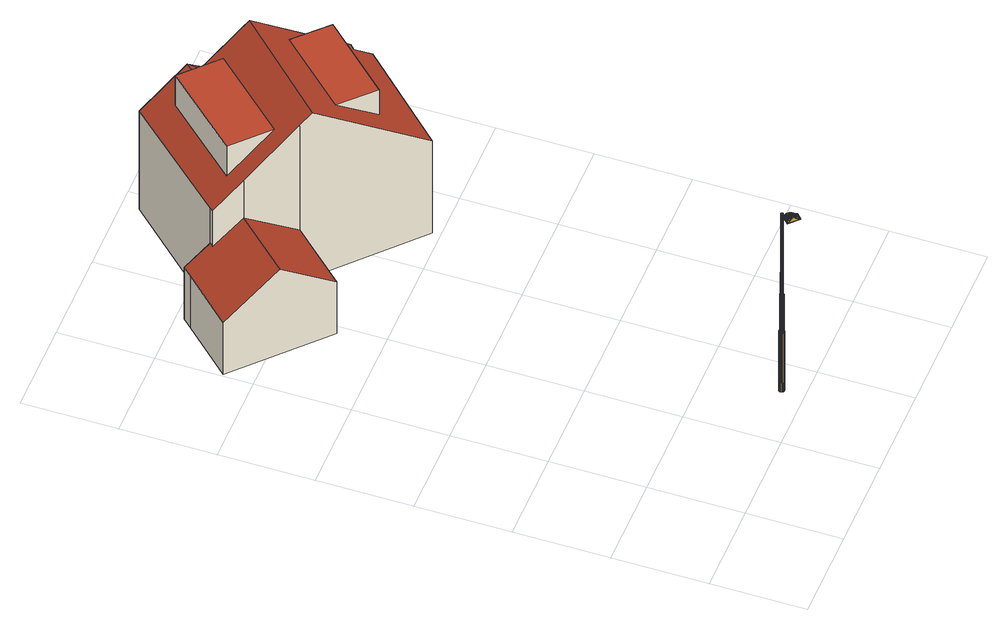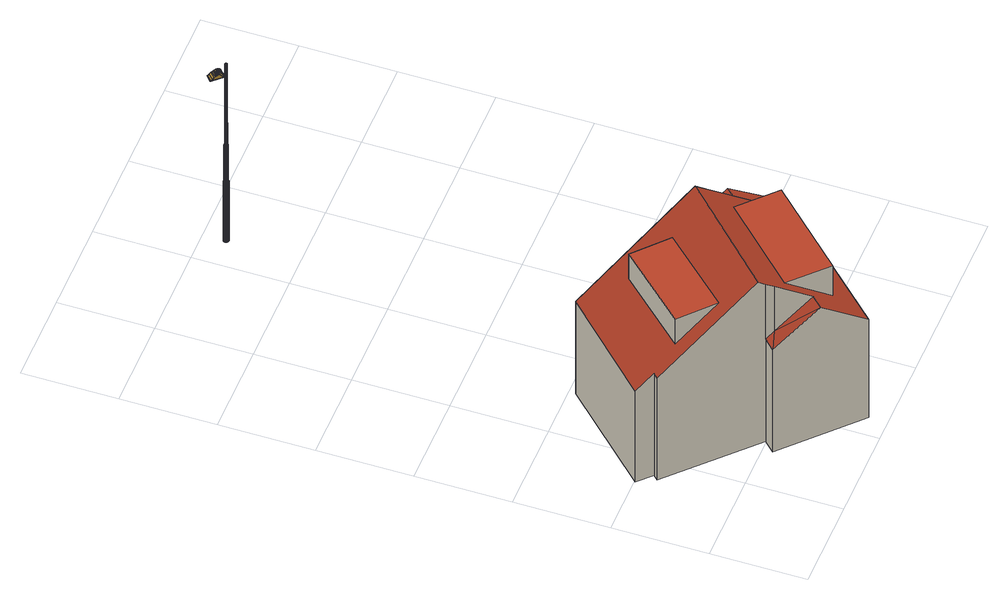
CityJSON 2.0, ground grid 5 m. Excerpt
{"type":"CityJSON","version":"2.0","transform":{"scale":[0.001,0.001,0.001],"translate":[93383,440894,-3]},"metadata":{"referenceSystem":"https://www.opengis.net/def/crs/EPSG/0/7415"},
"CityObjects":{
"cityfurniture1":{"type":"CityFurniture","attributes":{"Lichtpunttype":"Straatverlichting","Brondatum":"12-06-2019","Buurt_nummer":"62","Masttype":"TRAMMAST LPH 10M","Lamptype":"CPO-TW 140W KL.728","Buurtnaam":"Hillegersberg Noord","Nummer":"16","Uithoudertype":"UITHOUDER OV CONVERSIEMODEL","Geplaatst_op":"02-12-2010","Wijknummer":"6","Nivo":"0","Datum_laatste_mutatie":"07-06-2019","Straatnaam":"Straatweg","Thema":"Lichtmasten","Beheerobject":"71935/OVL-016","Armatuurtype":"4767 ARM SGS 453 1X CPO-TW 140W K EB OC FG EVSA VLAK GLAS LS-6","Objecthoogte":"10","Klasse":"Verbindingsweg 2-zijdig","Wijknaam":"Hillegersberg-Schiebroek","class":"Paal","function":"Lichtmast"},"geometry":[{"type":"MultiSurface","lod":"2","boundaries":[[[0,1,2,3]],[[4,5,6,7]],[[8,9,10,11]],[[12,13,1,0]],[[14,15,16,17]],[[17,16,9,8]],[[3,2,5,4]],[[11,10,13,12]],[[18,8,11,19]],[[20,0,3,21]],[[22,23,24,25]],[[26,27,28,29]],[[30,31,32,33]],[[19,11,12,34]],[[35,36,23,22]],[[29,28,37,38]],[[34,12,0,20]],[[39,40,27,26]],[[41,4,7,42]],[[43,14,17,44]],[[45,46,31,30]],[[21,3,4,41]],[[44,17,8,18]],[[33,32,15,14]],[[47,48,46,45]],[[49,50,36,35]],[[38,37,50,49]],[[42,7,40,39]],[[23,51,52,24]],[[7,6,53,40]],[[54,55,56,57]],[[58,59,55,54]],[[28,60,61,37]],[[62,63,59,58]],[[64,65,63,62]],[[66,67,65,64]],[[50,68,69,36]],[[37,61,68,50]],[[36,69,51,23]],[[70,71,48,47]],[[57,56,71,70]],[[27,72,60,28]],[[24,52,67,66]],[[40,53,72,27]],[[73,74,75,76]],[[77,78,79,80]],[[81,82,83,84]],[[85,86,87,88]],[[89,90,91,92]],[[92,91,93,94]],[[80,79,95,96]],[[97,98,78,77]],[[99,100,101,102]],[[84,83,103,104]],[[94,93,74,73]],[[105,106,98,97]],[[107,108,106,105]],[[88,87,108,107]],[[104,103,86,85]],[[109,110,82,81]],[[102,101,110,109]],[[74,111,112,75]],[[90,113,114,91]],[[115,116,117,118]],[[78,119,120,79]],[[121,122,123,124]],[[125,126,113,90]],[[87,127,128,108]],[[124,123,129,130]],[[131,132,133,134]],[[91,114,135,93]],[[93,135,111,74]],[[98,136,119,78]],[[118,117,100,99]],[[134,133,122,121]],[[86,137,127,87]],[[79,120,138,95]],[[139,140,116,115]],[[130,129,140,139]],[[108,128,141,106]],[[96,95,126,125]],[[106,141,136,98]],[[75,112,132,131]],[[142,143,144,145]],[[146,147,148,149]],[[150,151,152,153]],[[154,155,143,142]],[[153,152,147,146]],[[156,157,158,159]],[[145,144,151,150]],[[160,161,162,163]],[[163,162,157,156]],[[149,148,164,165]],[[159,158,155,154]],[[166,142,145,167]],[[92,160,163,89]],[[165,164,168,169]],[[170,146,149,171]],[[169,168,172,173]],[[174,175,176,177]],[[177,176,178,179]],[[180,181,182,183]],[[183,182,184,185]],[[185,184,186,187]],[[187,186,188,189]],[[189,188,190,191]],[[192,150,153,193]],[[179,178,161,160]],[[167,145,150,192]],[[194,159,154,195]],[[196,197,198,199]],[[173,172,197,196]],[[199,198,200,201]],[[201,200,202,203]],[[203,202,181,180]],[[191,190,204,205]],[[206,156,159,194]],[[195,154,142,166]],[[193,153,146,170]],[[205,204,175,174]],[[89,163,156,206]],[[207,189,191,208]],[[209,183,185,210]],[[211,165,169,212]],[[213,196,199,214]],[[167,97,77,166]],[[215,180,183,209]],[[210,185,187,216]],[[94,179,160,92]],[[212,169,173,217]],[[217,173,196,213]],[[218,201,203,219]],[[214,199,201,218]],[[76,174,177,73]],[[216,187,189,207]],[[171,149,165,211]],[[208,191,205,220]],[[166,77,80,195]],[[73,177,179,94]],[[220,205,174,76]],[[219,203,180,215]],[[195,80,96,194]],[[214,102,109,213]],[[210,130,139,209]],[[208,134,121,207]],[[218,99,102,214]],[[171,85,88,170]],[[217,81,84,212]],[[219,118,99,218]],[[192,105,97,167]],[[193,107,105,192]],[[220,131,134,208]],[[170,88,107,193]],[[211,104,85,171]],[[194,96,125,206]],[[213,109,81,217]],[[216,124,130,210]],[[209,139,115,215]],[[212,84,104,211]],[[206,125,90,89]],[[207,121,124,216]],[[76,75,131,220]],[[178,176,175,204,190,188,186,184,182,181,202,200,198,197,172,168,164,148,147,152,151,144,143,155,158,157,162,161]],[[116,221,222,117]],[[123,223,224,129]],[[122,225,223,123]],[[112,226,227,132]],[[101,228,229,110]],[[113,230,231,114]],[[83,232,233,103]],[[95,138,234,126]],[[133,235,225,122]],[[140,236,221,116]],[[126,234,230,113]],[[117,222,237,100]],[[111,238,226,112]],[[103,233,137,86]],[[129,224,236,140]],[[132,227,235,133]],[[82,239,232,83]],[[110,229,239,82]],[[100,237,228,101]],[[224,29,38,236]],[[223,26,29,224]],[[236,38,49,221]],[[114,231,240,135]],[[228,25,241,229]],[[222,35,22,237]],[[225,39,26,223]],[[233,242,243,137]],[[135,240,238,111]],[[127,244,245,128]],[[229,241,246,239]],[[120,247,43,138]],[[137,243,244,127]],[[221,49,35,222]],[[119,248,247,120]],[[136,249,248,119]],[[232,250,242,233]],[[237,22,25,228]],[[239,246,250,232]],[[128,245,251,141]],[[141,251,249,136]],[[235,42,39,225]],[[138,43,44,234]],[[230,18,19,231]],[[25,24,66,241]],[[246,64,62,250]],[[231,19,34,240]],[[247,33,14,43]],[[242,58,54,243]],[[226,21,41,227]],[[251,47,45,249]],[[244,57,70,245]],[[240,34,20,238]],[[250,62,58,242]],[[227,41,42,235]],[[234,44,18,230]],[[248,30,33,247]],[[249,45,30,248]],[[245,70,47,251]],[[238,20,21,226]],[[243,54,57,244]],[[241,66,64,246]],[[252,253,254,255]],[[256,257,258,259]],[[260,261,262]],[[255,254,263,264]],[[265,266,267]],[[268,269,270,271]],[[260,272,273,274]],[[275,276,277,278]],[[259,258,279,280]],[[271,270,257,256]],[[267,281,265]],[[282,283,276,275]],[[280,279,284,285]],[[286,287,288,289]],[[278,277,267,266]],[[290,291,292,293]],[[293,292,294,295]],[[295,294,287,286]],[[262,274,260]],[[289,288,253,252]],[[285,284,283,282]],[[264,263,269,268]],[[296,297,298,299]],[[300,301,297,296]],[[302,303,304]],[[303,305,304]],[[303,306,305]],[[307,308,301,300]],[[309,310,298,297,301,308,311,312,313,314,315,316],[317,318,303,302,319,320]],[[303,318,321,306]],[[306,322,305]],[[306,310,309,322]],[[322,309,316,305]],[[299,298,310,306]],[[323,311,308,307]],[[324,288,287,325]],[[326,253,288,324]],[[327,263,254,328]],[[329,269,263,327]],[[328,254,253,326]],[[330,270,269,329]],[[331,332,333,334]],[[335,336,337,262]],[[338,339,336,335]],[[340,341,342,343]],[[344,345,346,347]],[[341,344,347,342]],[[348,340,343,349]],[[215,115,118,219]],[[350,351,352,353]],[[354,355,356,357]],[[355,350,353,356]],[[358,359,360,361]],[[362,363,364,365]],[[366,358,361,367]],[[368,369,370,371]],[[372,362,365,373]],[[374,348,349,375]],[[376,377,378,379]],[[363,376,379,364]],[[380,381,382,383]],[[369,372,373,370]],[[381,366,367,382]],[[384,385,386,387]],[[359,384,387,360]],[[388,380,383,389]],[[377,390,391,378]],[[385,374,375,386]],[[392,393,394,395]],[[396,392,395,397]],[[398,396,397,399]],[[400,401,402,403]],[[404,405,406,407]],[[405,408,409,406]],[[393,404,407,394]],[[410,411,412,413]],[[414,415,416,417]],[[418,419,420,421]],[[415,422,423,416]],[[424,425,426,427]],[[411,428,429,412]],[[430,431,432,433]],[[434,435,436,437]],[[408,418,421,409]],[[438,414,417,439]],[[435,410,413,436]],[[440,430,433,441]],[[419,434,437,420]],[[431,438,439,432]],[[425,442,443,426]],[[442,440,441,443]],[[444,445,446,447]],[[448,449,450,451]],[[452,453,454,455]],[[453,444,447,454]],[[456,400,403,457]],[[445,448,451,446]],[[449,456,457,450]],[[458,459,460,461]],[[462,463,464,465]],[[466,467,468,469]],[[459,470,471,460]],[[472,473,474,475]],[[463,476,477,464]],[[351,478,479,352]],[[467,452,455,468]],[[480,472,475,481]],[[482,458,461,483]],[[473,466,469,474]],[[478,484,485,479]],[[484,482,483,485]],[[486,462,465,487]],[[470,486,487,471]],[[488,276,283,489]],[[490,277,276,488]],[[491,267,277,490]],[[273,281,267,491]],[[492,493,494,495]],[[317,496,307]],[[497,498,499]],[[304,500,501]],[[502,503,319,302]],[[503,502,493,492]],[[320,319,496]],[[302,304,501]],[[493,502,302,303]],[[299,306,321,317]],[[317,320,496]],[[307,300,296]],[[501,496,319,302]],[[317,296,299]],[[496,323,307]],[[497,499,317,320,492,495,504]],[[317,307,296]],[[505,506,339,338]],[[507,508,509,510]],[[511,291,512,513]],[[510,509,506,505]],[[513,512,508,507]],[[514,292,291,511]],[[325,287,294,515]],[[515,294,292,514]],[[516,517,518,519]],[[520,521,522,523]],[[524,525,526,527]],[[528,529,530,531]],[[532,533,534,535]],[[536,532,535,537]],[[538,539,540,541]],[[542,536,537,543]],[[525,542,543,526]],[[521,544,545,522]],[[529,516,519,530]],[[517,520,523,518]],[[546,528,531,547]],[[533,546,547,534]],[[548,538,541,549]],[[550,551,552,553]],[[554,548,549,555]],[[556,557,558,559]],[[560,561,562,563]],[[564,565,566,567]],[[557,550,553,558]],[[568,569,570,571]],[[572,554,555,573]],[[574,575,576,577]],[[575,568,571,576]],[[561,572,573,562]],[[578,560,563,579]],[[422,574,577,423]],[[565,578,579,566]],[[551,564,567,552]],[[580,581,582,583]],[[584,585,586,587]],[[588,589,590,591]],[[585,592,593,586]],[[594,595,596,597]],[[595,598,599,596]],[[600,580,583,601]],[[589,594,597,590]],[[598,602,603,599]],[[602,600,601,603]],[[604,588,591,605]],[[606,607,608,609]],[[610,606,609,611]],[[612,604,605,613]],[[592,612,613,593]],[[496,312,311,323]],[[500,314,313,501]],[[614,337,615]],[[615,337,336,616]],[[617,506,509,618]],[[265,619,614,281]],[[501,313,312,496]],[[615,619,614]],[[305,316,315,304]],[[620,621,508]],[[304,315,314,500]],[[512,291,290]],[[622,339,506,617]],[[616,336,339,622]],[[508,512,620]],[[290,620,512]],[[618,509,508,621]],[[260,623,261]],[[624,491,490,625]],[[273,491,624]],[[624,272,273]],[[489,283,284,626]],[[626,284,279,627]],[[628,258,257,629]],[[629,257,270,330]],[[627,279,258,628]],[[630,368,371,631]],[[632,633,634,635]],[[636,637,638,639]],[[640,641,642,643]],[[633,644,645,634]],[[637,632,635,638]],[[644,630,631,645]],[[646,647,648,649]],[[650,651,652,653]],[[494,654,504,495]],[[655,640,643,656]],[[657,655,656,658]],[[659,650,653,660]],[[492,320,319,503]],[[651,661,662,652]],[[663,646,649,664]],[[665,666,667,668]],[[666,659,660,667]],[[647,665,668,648]],[[661,669,670,662]],[[654,498,504]],[[669,657,658,670]],[[494,493,303,318,321,671,498,654]],[[497,504,498]],[[671,499,498]],[[499,671,317]],[[321,317,671]],[[672,514,511,673]],[[674,328,326,675]],[[676,515,514,672]],[[677,327,328,674]],[[678,329,327,677]],[[679,505,338,680]],[[681,510,505,679]],[[682,629,330,623]],[[683,628,629,682]],[[684,488,489,685]],[[686,626,627,687]],[[625,490,488,684]],[[680,338,335,688]],[[689,324,325,690]],[[675,326,324,689]],[[687,627,628,683]],[[673,511,513,691]],[[688,335,262,261]],[[691,513,507,692]],[[692,507,510,681]],[[623,330,329,678]],[[690,325,515,676]],[[685,489,626,686]],[[619,615,271]],[[271,256,259,280,285,282,275,278,266,619]],[[693,694,695,696]],[[696,695,332,331]],[[697,698,694,693]],[[334,699,700,697,693,696,331]],[[701,702,703,704]],[[705,706,707,708]],[[700,709,698,697]],[[699,710,709,700]],[[710,333,332,695,694,698,709]],[[711,712,713,714]],[[706,715,716,707]],[[334,333,710,699]],[[717,718,719,720]],[[721,701,704,722]],[[607,705,708,608]],[[718,711,714,719]],[[712,723,724,713]],[[715,717,720,716]],[[723,721,722,724]],[[262,337,614,274]],[[621,290,293,295,286,289,252,255,264,268,271,615,616,622,617,618]],[[621,620,290]],[[260,272,624]],[[624,625,684,685,686,687,683,682,623,260]],[[619,266,265]],[[691,692,681,679,680,688,261,623,678,677,674,675,689,690,676,672,673]]]}]},
"building1":{"type":"Building","attributes":{"yearOfConstruction":1935,"hoogste_bouwlaag":2,"statusOmschr":"Pand in gebruik","aantalBouwlagen":3,"laagste_bouwlaag":0,"typeOmschr":"kop van een rij","class":"Pand"},"address":[{"CountryName":"Nederland","LocalityName":"Rotterdam","ThoroughfareNumber":"217","ThoroughfareName":"Straatweg","PostalCode":"3054AE"}],"geometry":[{"type":"Solid","lod":"2","boundaries":[[[[725,726,727,728,729,730,731,732,733,734,735,736,737]],[[738,739,740,741,742,743,744]],[[745,746,747,748,749,750],[751,752,753,754]],[[743,742,755,756]],[[757,758,759,760,761,762,763,764,765,747,746],[766,767,768,769]],[[770,760,759]],[[771,770,772]],[[771,760,770]],[[772,770,758,757]],[[758,770,759]],[[745,725,737,772,757,746]],[[764,763,744,743]],[[765,764,743,756]],[[747,765,756,729,728,748]],[[738,744,763,762]],[[761,735,734,738,762]],[[771,736,735,761,760]],[[771,772,737,736]],[[745,750,726,725]],[[727,726,750,749]],[[749,748,728,727]],[[756,755,730,729]],[[755,742,741,731,730]],[[732,731,741,740]],[[733,732,740,739]],[[734,733,739,738]],[[754,753,773,774]],[[774,773,752,751]],[[773,753,752]],[[774,751,754]],[[775,776,767,766]],[[769,768,776,775]],[[766,769,775]],[[767,776,768]]]],"semantics":{"surfaces":[{"type":"GroundSurface"},{"type":"RoofSurface"},{"type":"WallSurface"}],"values":[[0,1,1,1,1,1,1,1,2,2,2,2,2,2,2,2,2,2,2,2,2,2,2,2,2,2,1,2,2,2,1,2,2,2]]}}]}
},
"vertices":[
[8473,1140,1441],[8473,1140,841],[8481,1171,841],[8481,1171,1441],[8483,1202,1441],[8483,1202,841],[8478,1234,841],[8478,1234,1441],[8407,1068,1441],[8407,1068,841],[8434,1086,841],[8434,1086,1441],[8456,1111,1441],[8456,1111,841],[8347,1051,1441],[8347,1051,841],[8378,1056,841],[8378,1056,1441],[8407,1068,4841],[8434,1086,4841],[8473,1140,4841],[8481,1171,4841],[8300,1334,4841],[8300,1334,1441],[8271,1321,1441],[8271,1321,4841],[8448,1290,4841],[8448,1290,1441],[8423,1312,1441],[8423,1312,4841],[8284,1062,1441],[8284,1062,841],[8315,1053,841],[8315,1053,1441],[8456,1111,4841],[8331,1339,4841],[8331,1339,1441],[8394,1328,1441],[8394,1328,4841],[8466,1263,4841],[8466,1263,1441],[8483,1202,4841],[8478,1234,4841],[8347,1051,4841],[8378,1056,4841],[8255,1078,1441],[8255,1078,841],[8231,1100,1441],[8231,1100,841],[8363,1337,4841],[8363,1337,1441],[8300,1334,841],[8271,1321,841],[8466,1263,841],[8195,1187,1441],[8195,1187,841],[8201,1156,841],[8201,1156,1441],[8197,1219,1441],[8197,1219,841],[8423,1312,841],[8394,1328,841],[8206,1250,1441],[8206,1250,841],[8222,1279,1441],[8222,1279,841],[8244,1304,1441],[8244,1304,841],[8363,1337,841],[8331,1339,841],[8212,1127,1441],[8212,1127,841],[8448,1290,841],[8412,1164,8841],[8412,1164,7441],[8417,1180,7441],[8417,1180,8841],[8313,1123,7441],[8300,1094,7341],[8322,1087,7341],[8330,1118,7441],[8281,1237,7441],[8253,1256,7341],[8241,1234,7341],[8272,1221,7441],[8266,1189,7441],[8233,1187,7341],[8237,1164,7341],[8269,1172,7441],[8378,1126,8841],[8378,1126,7441],[8392,1136,7441],[8392,1136,8841],[8403,1149,7441],[8403,1149,8841],[8347,1085,7341],[8346,1117,7441],[8298,1132,7441],[8278,1106,7341],[8321,1266,7441],[8312,1297,7341],[8290,1289,7341],[8306,1259,7441],[8235,1211,7341],[8267,1205,7441],[8285,1143,7441],[8260,1122,7341],[8275,1157,7441],[8246,1142,7341],[8292,1250,7441],[8270,1275,7341],[8441,1152,7341],[8447,1175,7341],[8393,1099,7341],[8412,1112,7341],[8355,1268,7441],[8359,1300,7341],[8336,1301,7341],[8338,1268,7441],[8300,1094,4941],[8322,1087,4941],[8409,1229,7441],[8436,1245,7341],[8422,1265,7341],[8399,1243,7441],[8363,1120,7441],[8371,1089,7341],[8237,1164,4941],[8246,1142,4941],[8404,1282,7341],[8386,1254,7441],[8418,1197,7441],[8449,1199,7341],[8445,1222,7341],[8415,1214,7441],[8429,1130,7341],[8278,1106,4941],[8233,1187,4941],[8347,1085,4941],[8371,1263,7441],[8382,1294,7341],[8260,1122,4941],[8321,1140,8891],[8321,1140,12891],[8309,1146,12891],[8309,1146,8891],[8287,1177,8891],[8287,1177,12891],[8285,1190,12891],[8285,1190,8891],[8299,1155,8891],[8299,1155,12891],[8291,1166,12891],[8291,1166,8891],[8333,1136,8891],[8333,1136,12891],[8358,1138,8891],[8358,1138,12891],[8345,1136,12891],[8345,1136,8891],[8380,1149,8891],[8380,1149,12891],[8369,1142,12891],[8369,1142,8891],[8286,1202,12891],[8286,1202,8891],[8313,1123,8841],[8298,1132,8841],[8289,1214,12891],[8289,1214,8891],[8269,1172,8841],[8266,1189,8841],[8296,1226,12891],[8296,1226,8891],[8399,1183,8891],[8399,1183,12891],[8395,1171,12891],[8395,1171,8891],[8389,1159,12891],[8389,1159,8891],[8352,1249,8891],[8352,1249,12891],[8364,1246,12891],[8364,1246,8891],[8376,1239,12891],[8376,1239,8891],[8385,1231,12891],[8385,1231,8891],[8393,1220,12891],[8393,1220,8891],[8397,1209,12891],[8397,1209,8891],[8285,1143,8841],[8275,1157,8841],[8346,1117,8841],[8330,1118,8841],[8304,1236,8891],[8304,1236,12891],[8315,1244,12891],[8315,1244,8891],[8326,1248,12891],[8326,1248,8891],[8340,1250,12891],[8340,1250,8891],[8400,1196,12891],[8400,1196,8891],[8363,1120,8841],[8409,1229,8841],[8415,1214,8841],[8371,1263,8841],[8386,1254,8841],[8267,1205,8841],[8272,1221,8841],[8292,1250,8841],[8306,1259,8841],[8355,1268,8841],[8399,1243,8841],[8281,1237,8841],[8321,1266,8841],[8338,1268,8841],[8418,1197,8841],[8359,1300,4941],[8336,1301,4941],[8422,1265,4941],[8404,1282,4941],[8436,1245,4941],[8447,1175,4941],[8449,1199,4941],[8290,1289,4941],[8270,1275,4941],[8393,1099,4941],[8412,1112,4941],[8241,1234,4941],[8235,1211,4941],[8371,1089,4941],[8445,1222,4941],[8382,1294,4941],[8312,1297,4941],[8441,1152,4941],[8253,1256,4941],[8429,1130,4941],[8244,1304,4841],[8197,1219,4841],[8195,1187,4841],[8201,1156,4841],[8212,1127,4841],[8222,1279,4841],[8315,1053,4841],[8284,1062,4841],[8255,1078,4841],[8206,1250,4841],[8231,1100,4841],[8730,1109,12553],[8722,1102,12558],[8741,1083,12566],[8748,1090,12560],[8840,996,12556],[8838,984,12562],[8867,955,12547],[8868,968,12542],[8356,912,12302],[8357,911,12313],[8358,924,12305],[8761,1061,12571],[8768,1069,12565],[9113,723,12302],[9101,735,12323],[9112,709,12317],[8790,1046,12566],[8785,1037,12572],[8811,1011,12570],[8814,1022,12564],[8819,437,12302],[8845,425,12302],[8358,925,12302],[8980,855,12454],[8984,836,12455],[9054,767,12383],[9046,790,12387],[8897,925,12528],[8896,940,12524],[9124,697,12302],[8953,882,12479],[8956,864,12481],[8927,894,12506],[8925,910,12503],[8702,1138,12532],[8693,1133,12536],[8706,1119,12548],[8714,1124,12543],[8678,1164,12493],[8667,1161,12495],[8674,1152,12510],[8685,1156,12507],[8683,1144,12524],[8693,1148,12520],[8841,410,12304],[8841,410,12297],[8855,415,12297],[8855,415,12304],[8827,415,12304],[8827,415,12297],[8677,1076,12297],[8802,1011,12297],[8659,1203,12304],[9134,716,12304],[9134,688,12304],[8352,902,12304],[8352,902,12297],[9140,701,12297],[9134,688,12297],[8346,917,12297],[8352,930,12297],[8631,1203,12297],[8645,1209,12297],[8659,1203,12297],[9134,716,12297],[8828,458,12297],[9091,716,12297],[8478,882,12297],[8539,754,12297],[9091,715,12297],[9140,701,12304],[8346,917,12304],[8433,853,12548],[8420,866,12536],[8449,837,12558],[8489,796,12571],[8468,817,12566],[8513,772,12572],[8538,746,12570],[8540,800,12408],[8755,1010,12408],[8760,1005,12424],[8545,795,12424],[8358,924,12308],[8638,1196,12308],[8638,1196,12305],[8365,919,12389],[8642,1189,12389],[8718,921,12571],[8745,893,12563],[8751,899,12563],[8723,926,12571],[8773,863,12548],[8803,833,12530],[8808,839,12530],[8779,869,12548],[8692,946,12573],[8698,952,12573],[8569,1049,12511],[8578,1041,12525],[8583,1047,12525],[8575,1055,12511],[8554,1065,12480],[8561,1058,12496],[8566,1064,12496],[8559,1071,12480],[8599,1042,12537],[8613,1028,12549],[8618,1034,12549],[8605,1047,12537],[8704,958,12573],[8729,932,12571],[8735,938,12571],[8709,963,12573],[8589,1052,12525],[8595,1058,12525],[8640,1023,12559],[8659,1004,12567],[8665,1009,12567],[8646,1029,12559],[8680,982,12572],[8685,987,12572],[8668,970,12572],[8674,976,12572],[8756,904,12563],[8785,874,12548],[8790,880,12548],[8762,910,12563],[8573,1069,12496],[8580,1061,12511],[8586,1066,12511],[8578,1074,12496],[8629,1012,12559],[8648,992,12567],[8654,998,12567],[8635,1017,12559],[8565,1076,12480],[8571,1082,12480],[8814,845,12530],[8820,850,12530],[8546,1027,12511],[8555,1018,12525],[8560,1024,12525],[8552,1033,12511],[8538,1036,12496],[8544,1041,12496],[8531,1043,12480],[8537,1048,12480],[8750,841,12548],[8780,811,12530],[8786,816,12530],[8756,846,12548],[8565,1008,12537],[8578,995,12549],[8584,1000,12549],[8570,1014,12537],[8595,978,12559],[8601,984,12559],[8710,860,12563],[8739,829,12548],[8745,835,12548],[8717,865,12563],[8590,937,12567],[8611,914,12572],[8617,920,12572],[8596,943,12567],[8614,959,12567],[8634,937,12572],[8640,942,12572],[8620,964,12567],[8635,891,12573],[8640,896,12573],[8507,1021,12480],[8515,1013,12496],[8521,1019,12496],[8513,1026,12480],[8768,800,12530],[8774,806,12530],[8542,986,12537],[8555,972,12549],[8561,978,12549],[8548,992,12537],[8657,913,12573],[8683,887,12571],[8689,893,12571],[8663,919,12573],[8571,956,12559],[8577,962,12559],[8532,996,12525],[8538,1002,12525],[8523,1005,12511],[8529,1011,12511],[8625,970,12567],[8646,948,12572],[8651,954,12572],[8631,976,12567],[8669,925,12573],[8695,898,12571],[8701,904,12571],[8675,930,12573],[8590,1006,12549],[8606,989,12559],[8612,995,12559],[8596,1011,12549],[8722,870,12563],[8728,876,12563],[8637,981,12567],[8657,959,12572],[8663,965,12572],[8642,987,12567],[8734,882,12563],[8762,852,12548],[8767,858,12548],[8739,887,12563],[8566,1030,12525],[8576,1020,12537],[8582,1025,12537],[8572,1035,12525],[8681,935,12573],[8687,941,12573],[8549,1047,12496],[8558,1038,12511],[8563,1044,12511],[8555,1052,12496],[8791,822,12530],[8797,828,12530],[8588,1030,12537],[8594,1036,12537],[8542,1054,12480],[8548,1059,12480],[8618,1000,12559],[8623,1006,12559],[8601,1017,12549],[8607,1022,12549],[8706,909,12571],[8712,915,12571],[8709,568,12455],[8682,597,12481],[8778,496,12383],[8834,436,12317],[8544,749,12460],[8808,1006,12460],[8964,845,12441],[8701,588,12441],[8352,930,12304],[8773,515,12367],[9041,766,12361],[8797,489,12337],[8645,1209,12304],[8631,1203,12304],[8682,1071,12460],[8483,877,12460],[8736,552,12406],[8368,917,12416],[8644,1186,12416],[8378,907,12461],[8654,1176,12461],[8648,1181,12440],[8372,913,12440],[8393,893,12495],[8660,1169,12479],[8385,901,12479],[8401,886,12510],[8409,877,12524],[8612,868,12573],[8637,843,12571],[8643,848,12571],[8618,874,12573],[8665,815,12563],[8693,785,12548],[8699,791,12548],[8670,821,12563],[8485,998,12480],[8492,990,12496],[8498,996,12496],[8490,1004,12480],[8568,914,12567],[8588,892,12572],[8594,897,12572],[8573,920,12567],[8519,963,12537],[8532,950,12549],[8538,956,12549],[8525,969,12537],[8509,974,12525],[8514,980,12525],[8704,796,12548],[8734,766,12530],[8739,772,12530],[8710,802,12548],[8500,983,12511],[8506,988,12511],[8722,755,12530],[8728,761,12530],[8549,934,12559],[8554,939,12559],[8676,826,12563],[8682,832,12563],[8511,994,12511],[8520,985,12525],[8526,991,12525],[8517,1000,12511],[8649,854,12571],[8654,860,12571],[8496,1010,12480],[8504,1002,12496],[8509,1007,12496],[8502,1015,12480],[8579,926,12567],[8600,903,12572],[8606,909,12572],[8585,931,12567],[8530,975,12537],[8544,961,12549],[8550,967,12549],[8536,980,12537],[8716,808,12548],[8745,778,12530],[8751,783,12530],[8722,813,12548],[8623,879,12573],[8629,885,12573],[8660,865,12571],[8687,837,12563],[8693,843,12563],[8666,871,12571],[8560,945,12559],[8566,951,12559],[8681,774,12548],[8711,744,12530],[8717,750,12530],[8687,779,12548],[8473,987,12480],[8481,979,12496],[8487,985,12496],[8479,993,12480],[8521,939,12549],[8537,922,12559],[8543,928,12559],[8527,944,12549],[8489,971,12511],[8494,977,12511],[8556,903,12567],[8577,881,12572],[8582,887,12572],[8562,909,12567],[8601,857,12573],[8606,863,12573],[8653,804,12563],[8659,809,12563],[8626,831,12571],[8632,837,12571],[8508,952,12537],[8513,958,12537],[8470,968,12496],[8477,960,12511],[8483,966,12511],[8475,974,12496],[8462,976,12480],[8468,981,12480],[8497,963,12525],[8503,969,12525],[8637,1197,12302],[8649,1198,12313],[8650,1197,12315],[8656,1188,12418],[8660,1183,12440],[8649,1198,12302],[8670,1172,12476],[8665,1178,12460],[8654,1191,12392],[8528,743,12564],[8808,449,12323],[8754,505,12387],[8653,628,12506],[8624,657,12528],[8594,689,12547],[8565,718,12562],[8624,1039,12549],[8630,1045,12549],[8592,1072,12511],[8600,1063,12525],[8606,1069,12525],[8598,1078,12511],[8576,1088,12480],[8584,1080,12496],[8590,1085,12496],[8582,1093,12480],[8728,818,12548],[8756,789,12530],[8762,795,12530],[8733,824,12548],[8611,1053,12537],[8616,1058,12537],[8527,1024,12496],[8535,1016,12511],[8541,1021,12511],[8532,1030,12496],[8583,967,12559],[8602,948,12567],[8607,954,12567],[8589,972,12559],[9000,809,12406],[8699,849,12563],[8705,854,12563],[8671,876,12571],[8677,882,12571],[8567,984,12549],[8572,989,12549],[8623,925,12572],[8629,931,12572],[8519,1032,12480],[8525,1037,12480],[8543,1007,12525],[8553,997,12537],[8559,1003,12537],[8549,1013,12525],[8646,902,12573],[8652,908,12573],[9064,743,12333],[8397,875,12507],[8389,883,12493],[8461,810,12560],[8443,828,12553],[8405,867,12520],[8481,790,12565],[8504,767,12566],[8366,905,12418],[8363,907,12392],[8370,901,12440],[8553,716,12556],[8581,688,12542],[8690,573,12454],[8664,601,12479],[8637,630,12503],[8609,658,12524],[8357,911,12315],[8428,844,12543],[8415,857,12532],[8382,890,12477],[8375,896,12460],[8519,823,12415],[8734,1032,12415],[8744,1022,12404],[8529,813,12404],[8519,823,12433],[8734,1032,12433],[8540,800,12440],[8529,813,12443],[8670,763,12548],[8700,733,12530],[8705,738,12530],[8676,768,12548],[8486,952,12525],[8496,941,12537],[8502,947,12537],[8492,957,12525],[8744,1022,12443],[8755,1010,12440],[8565,870,12572],[8589,846,12573],[8595,851,12573],[8571,876,12572],[8510,927,12549],[8515,933,12549],[8526,911,12559],[8545,892,12567],[8551,898,12567],[8532,917,12559],[8642,792,12563],[8648,798,12563],[8615,820,12571],[8620,826,12571],
[16390,26040,974],[16130,25800,974],[16850,25100,974],[12300,20400,974],[7110,25230,974],[4441,22379,974],[33,26527,974],[2396,29054,974],[2860,29550,974],[3870,28580,974],[9000,34070,974],[12730,30570,974],[12190,30020,974],[3870,28580,5522],[2860,29550,4493],[2396,29054,4493],[33,26527,4491],[2255,24436,6733],[4898,27267,6733],[3709,28416,5518],[16390,26040,7914],[12485,29740,12042],[7621,24754,12163],[12300,20400,7258],[16850,25100,7164],[16130,25800,7934],[14880,26398,8949],[11543,22824,8952],[9846,24409,10674],[13183,27983,10674],[4441,22379,4497],[7110,25230,4492],[12190,30020,11721],[11866,30323,11369],[10344,31744,9721],[10874,32312,9694],[9000,34070,7661],[3870,28580,7919],[3709,28416,7922],[4898,27267,9231],[7110,25230,11611],[10874,30506,10716],[7119,26525,10883],[5263,28275,8864],[9018,32256,8697],[11866,30323,8312],[12730,30570,7956],[12190,30020,7968],[11543,22824,10616],[14880,26398,10618],[9018,32256,10716],[5263,28275,10883]
]}
